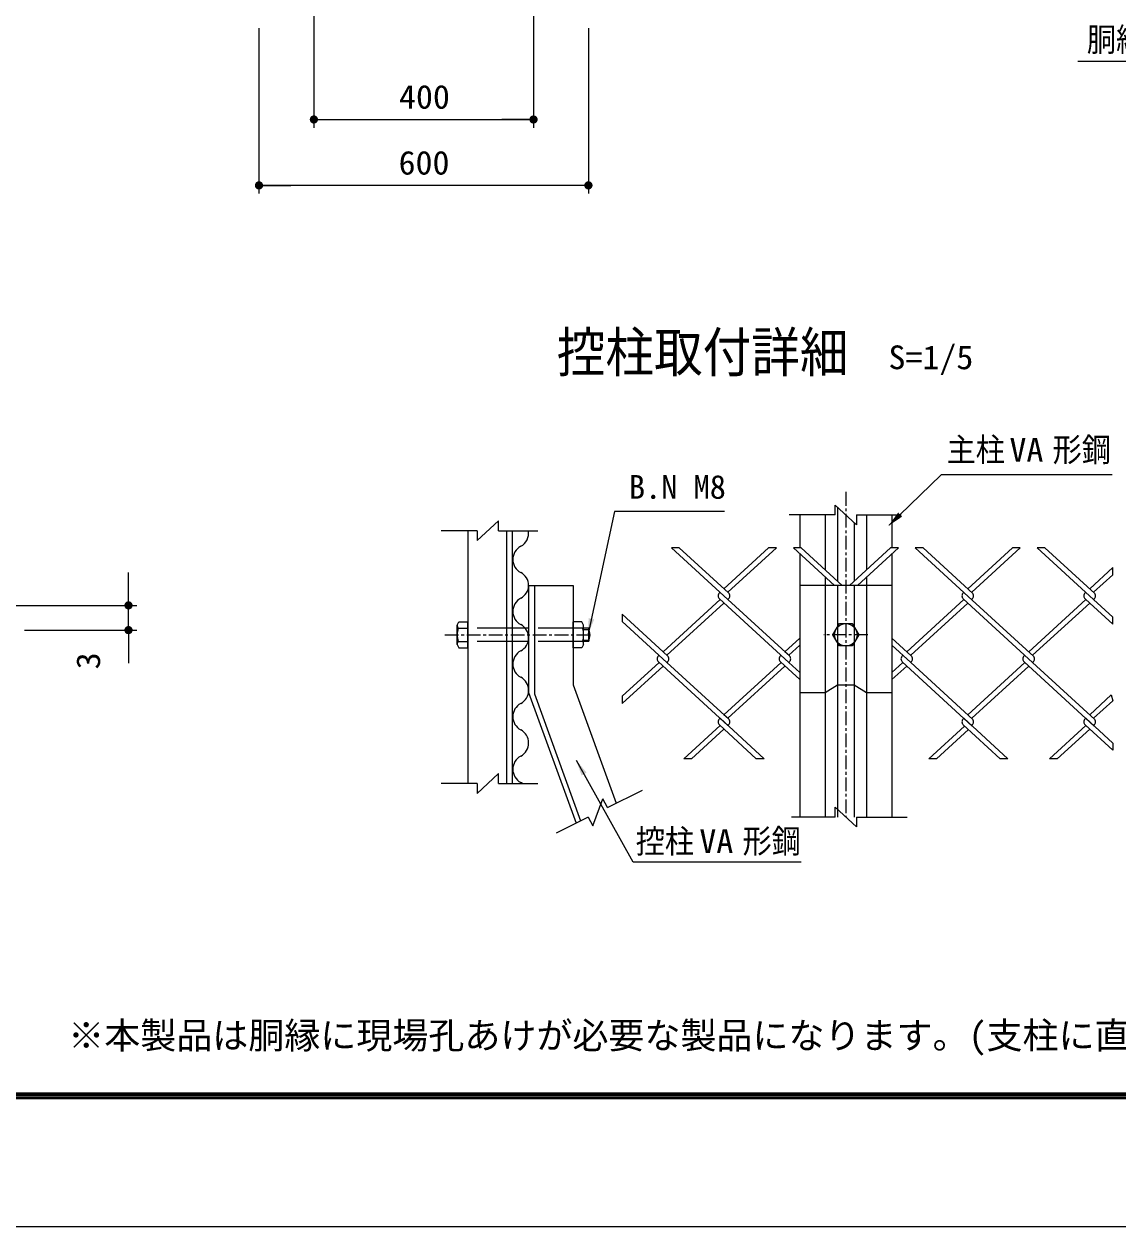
# Model space of a CAD drawing. Units: millimetres, scale not verified, with parts at other scales. Extents: x -4455 to 4455, y -3150 to 3150.
# Drawn here: x -251 to 1742, y -3150 to -959 of the extents above; entities that cross this region are included whole.
import ezdxf
from ezdxf.enums import TextEntityAlignment as Align

# ---------------------------------------------------------------- set-up
doc = ezdxf.new("R2010")
doc.units = ezdxf.units.MM
doc.header["$LTSCALE"] = 20
doc.header["$PDMODE"] = 32
doc.header["$PDSIZE"] = 10
doc.linetypes.add('USER1', pattern=[2, 1.25, -0.25, 0.25, -0.25])
doc.linetypes.add('USER3', pattern=[4.7625, 3.175, -1.5875])
for name, color, linetype, lineweight in [('0-0_6文字', 3, 'Continuous', 18), ('0-3_5寸法', 1, 'Continuous', 18), ('0-4_SUNPOU', 1, 'Continuous', 18), ('0-7_7詳細', 3, 'Continuous', 18), ('0-D_9断面', 1, 'Continuous', 18), ('0-E_D-TTL', 7, 'Continuous', 18)]:
    doc.layers.add(name, color=color, linetype=linetype, lineweight=lineweight)
doc.layers.add('0-5_DEFPOINTS', color=7, linetype='Continuous')
doc.layers.add('0-F_D-TTL-TXT', color=7, linetype='Continuous')
doc.styles.add('ＭＳ ゴシック', font='')
doc.styles.get('ＭＳ ゴシック').set_extended_font_data('MS Gothic')

# ---------------------------------------------------------------- blocks, each defined once
blk = doc.blocks.new('M1')
at = {"layer": '0-4_SUNPOU'}
blk.add_line((-5, 0), (-38.58, 0), dxfattribs=at)
for points in [[(0, 0), (-5, 0), (-4.96, 0.63)], [(0, 0), (-4.96, -0.63), (-5, 0)], [(0, 0), (-4.96, 0.63), (-4.84, 1.24)], [(0, 0), (-4.84, -1.24), (-4.96, -0.63)], [(0, 0), (-4.84, 1.24), (-4.65, 1.84)], [(0, 0), (-4.65, -1.84), (-4.84, -1.24)], [(0, 0), (-4.65, 1.84), (-4.38, 2.41)], [(0, 0), (-4.38, -2.41), (-4.65, -1.84)], [(0, 0), (-4.38, 2.41), (-4.05, 2.94)], [(0, 0), (-4.05, -2.94), (-4.38, -2.41)], [(0, 0), (-4.05, 2.94), (-3.64, 3.42)], [(0, 0), (-3.64, -3.42), (-4.05, -2.94)], [(0, 0), (-3.64, 3.42), (-3.19, 3.85)], [(0, 0), (-3.19, -3.85), (-3.64, -3.42)], [(0, 0), (-3.19, 3.85), (-2.68, 4.22)], [(0, 0), (-2.68, -4.22), (-3.19, -3.85)], [(0, 0), (-2.68, 4.22), (-2.13, 4.52)], [(0, 0), (-2.13, -4.52), (-2.68, -4.22)], [(0, 0), (-2.13, 4.52), (-1.55, 4.76)], [(0, 0), (-1.55, -4.76), (-2.13, -4.52)], [(0, 0), (-1.55, 4.76), (-0.94, 4.91)], [(0, 0), (-0.94, -4.91), (-1.55, -4.76)], [(0, 0), (-0.94, 4.91), (-0.31, 4.99)], [(0, 0), (-0.31, -4.99), (-0.94, -4.91)], [(0, 0), (-0.31, 4.99), (0.31, 4.99)], [(0, 0), (0.31, -4.99), (-0.31, -4.99)], [(0, 0), (0.31, 4.99), (0.94, 4.91)], [(0, 0), (0.94, 4.91), (1.55, 4.76)], [(0, 0), (1.55, 4.76), (2.13, 4.52)], [(0, 0), (2.13, 4.52), (2.68, 4.22)], [(0, 0), (2.68, 4.22), (3.19, 3.85)], [(0, 0), (3.19, 3.85), (3.64, 3.42)], [(0, 0), (3.64, 3.42), (4.05, 2.94)], [(0, 0), (4.05, 2.94), (4.38, 2.41)], [(0, 0), (4.38, 2.41), (4.65, 1.84)], [(0, 0), (4.65, 1.84), (4.84, 1.24)], [(0, 0), (4.84, 1.24), (4.96, 0.63)], [(0, 0), (4.96, 0.63), (5, 0)], [(0, 0), (0.94, -4.91), (0.31, -4.99)], [(0, 0), (1.55, -4.76), (0.94, -4.91)], [(0, 0), (2.13, -4.52), (1.55, -4.76)], [(0, 0), (2.68, -4.22), (2.13, -4.52)], [(0, 0), (3.19, -3.85), (2.68, -4.22)], [(0, 0), (3.64, -3.42), (3.19, -3.85)], [(0, 0), (4.05, -2.94), (3.64, -3.42)], [(0, 0), (4.38, -2.41), (4.05, -2.94)], [(0, 0), (4.65, -1.84), (4.38, -2.41)], [(0, 0), (4.84, -1.24), (4.65, -1.84)], [(0, 0), (4.96, -0.63), (4.84, -1.24)], [(0, 0), (5, 0), (4.96, -0.63)]]:
    blk.add_solid(points, dxfattribs=at)

msp = doc.modelspace()

# ---------------------------------------------------------------- linework, layer by layer
at = {"layer": '0-3_5寸法'}
for p, q in [((677.18, -586.56), (677.18, -1148.07)), ((277.18, -666.56), (277.18, -1148.07)), ((177.18, -966.56), (177.18, -1268.07)), ((777.18, -966.56), (777.18, -1268.07)), ((277.18, -1133.07), (677.18, -1133.07)), ((777.18, -1253.07), (177.18, -1253.07))]:
    msp.add_line(p, q, dxfattribs=at)
at = {"layer": '0-5_DEFPOINTS'}
for p in [(677.18, -1133.07), (177.18, -1253.07), (-60.49, -2018.12)]:
    msp.add_point(p, dxfattribs=at)
at = {"layer": '0-7_7詳細', "color": 1, "linetype": 'USER1'}
for p, q in [((1246.06, -1811.48), (1246.06, -2403.7)), ((515.67, -2071.59), (781.1, -2071.59)), ((1286.36, -2071.59), (1205.71, -2071.59))]:
    msp.add_line(p, q, dxfattribs=at)
at = {"layer": '0-7_7詳細', "color": 4}
for p, q in [((1265.45, -1871.39), (1226.68, -1835.39)), ((1226.68, -1853.39), (1226.68, -1835.39)), ((1226.68, -1853.39), (1142.67, -1853.39)), ((1265.45, -1853.39), (1346.79, -1853.39)), ((1265.45, -1853.39), (1265.45, -1871.39)), ((574.53, -1882.08), (509.26, -1882.08)), ((574.53, -1900.08), (613.31, -1864.08)), ((613.31, -1882.08), (613.31, -1864.08)), ((613.31, -1882.08), (684.87, -1882.08)), ((574.53, -2342.58), (509.26, -2342.58)), ((613.31, -2342.58), (613.31, -2324.58)), ((613.31, -2342.58), (684.87, -2342.58)), ((811.65, -2386.36), (875.66, -2354.37)), ((785.01, -2419.79), (803.6, -2370.26)), ((811.65, -2386.36), (803.6, -2370.26)), ((1226.68, -2403.7), (1226.68, -2385.7)), ((1265.45, -2421.7), (1226.68, -2385.7)), ((776.97, -2403.69), (718.58, -2432.87)), ((776.97, -2403.69), (785.01, -2419.79)), ((1226.68, -2403.7), (1147.08, -2403.7)), ((1265.45, -2403.7), (1357.61, -2403.7)), ((1265.45, -2403.7), (1265.45, -2421.7))]:
    msp.add_line(p, q, dxfattribs=at)
at = {"layer": '0-7_7詳細', "color": 7}
for p, q in [((1231.06, -1839.46), (1231.06, -1974.04)), ((1162.06, -1853.39), (1162.06, -1913.23)), ((1208.56, -1853.39), (1208.56, -1953.42)), ((1283.56, -1853.39), (1283.56, -1953.42)), ((1330.06, -1853.39), (1330.06, -1913.23)), ((557.29, -1882.08), (557.29, -2342.58)), ((574.53, -1882.08), (574.53, -1900.08)), ((627.79, -1882.08), (627.79, -2342.58)), ((638.29, -1882.08), (638.29, -2342.58)), ((1261.06, -1867.32), (1261.06, -1974.04)), ((1162.06, -1923.84), (1162.06, -2403.7)), ((1330.06, -1923.84), (1330.06, -2403.7)), ((1208.56, -1966.45), (1208.56, -2403.7)), ((1283.56, -1966.45), (1283.56, -2403.7)), ((668.29, -1981.59), (749.29, -1981.59)), ((668.29, -1981.59), (668.29, -2176.59)), ((678.79, -1981.59), (678.79, -2179.39)), ((749.29, -1981.59), (749.29, -2162.91)), ((1330.06, -1981.59), (1162.06, -1981.59)), ((1231.06, -1981.59), (1231.06, -2403.7)), ((1261.06, -1981.59), (1261.06, -2403.7)), ((538.09, -2053.83), (541.42, -2048.07)), ((538.09, -2089.35), (538.09, -2053.83)), ((541.42, -2048.07), (557.29, -2048.07)), ((557.29, -2095.11), (557.29, -2048.07)), ((765.17, -2048.07), (749.29, -2048.07)), ((749.29, -2095.11), (749.29, -2048.07)), ((768.49, -2053.83), (765.17, -2048.07)), ((768.49, -2089.35), (768.49, -2053.83)), ((540.15, -2059.59), (557.29, -2059.59)), ((668.29, -2059.59), (638.29, -2059.59)), ((766.44, -2059.59), (749.29, -2059.59)), ((777.78, -2059.59), (768.49, -2059.59)), ((777.78, -2083.59), (777.78, -2059.59)), ((538.09, -2089.35), (541.42, -2095.11)), ((540.15, -2083.59), (557.29, -2083.59)), ((541.42, -2095.11), (557.29, -2095.11)), ((668.29, -2083.59), (638.29, -2083.59)), ((766.44, -2083.59), (749.29, -2083.59)), ((765.17, -2095.11), (749.29, -2095.11)), ((768.49, -2089.35), (765.17, -2095.11)), ((777.78, -2083.59), (768.49, -2083.59)), ((749.29, -2162.91), (827.64, -2378.37)), ((1208.56, -2176.59), (1231.06, -2162.91)), ((1231.06, -2162.91), (1261.06, -2162.91)), ((1261.06, -2162.91), (1283.56, -2176.59)), ((668.29, -2176.59), (754.89, -2414.73)), ((678.79, -2179.39), (762.91, -2410.72)), ((1162.06, -2176.59), (1208.56, -2176.59)), ((1283.56, -2176.59), (1330.06, -2176.59))]:
    msp.add_line(p, q, dxfattribs=at)
at = {"layer": '0-7_7詳細'}
for p, q in [((1031.14, -2007.32), (928.46, -1913.23)), ((942.67, -1913.23), (928.46, -1913.23)), ((1032.21, -1995.28), (942.67, -1913.23)), ((1105.4, -1913.23), (1024.03, -1987.79)), ((1119.61, -1913.23), (1031.14, -1994.3)), ((1119.61, -1913.23), (1105.4, -1913.23)), ((1225.1, -1981.59), (1150.49, -1913.23)), ((1164.7, -1913.23), (1150.49, -1913.23)), ((1239.3, -1981.59), (1164.7, -1913.23)), ((1327.43, -1913.23), (1252.82, -1981.59)), ((1341.64, -1913.23), (1267.03, -1981.59)), ((1341.64, -1913.23), (1327.43, -1913.23)), ((1476.27, -2008.3), (1372.51, -1913.23)), ((1386.72, -1913.23), (1372.51, -1913.23)), ((1477.34, -1996.26), (1386.72, -1913.23)), ((1549.46, -1913.23), (1468.09, -1987.79)), ((1563.67, -1913.23), (1475.2, -1994.3)), ((1563.67, -1913.23), (1549.46, -1913.23)), ((1697.22, -2007.32), (1594.54, -1913.23)), ((1608.75, -1913.23), (1594.54, -1913.23)), ((1699.36, -1996.26), (1608.75, -1913.23)), ((1732.15, -1949.27), (1690.12, -1987.79)), ((1732.15, -1962.29), (1732.15, -1949.27)), ((1732.15, -1962.29), (1697.22, -1994.3)), ((1016.93, -2007.32), (913.02, -2102.53)), ((1024.03, -2013.83), (920.13, -2109.04)), ((1016.93, -1994.3), (1015.86, -1995.28)), ((1016.93, -1994.3), (1015.86, -1995.28)), ((1016.93, -1994.3), (1015.86, -1995.28)), ((1016.93, -1994.3), (1015.86, -1995.28)), ((1142.15, -2122.06), (1015.86, -2006.34)), ((1032.21, -2006.34), (1031.14, -2007.32)), ((1143.22, -2110.02), (1031.14, -2007.32)), ((1460.99, -2007.32), (1357.08, -2102.53)), ((1468.09, -2013.83), (1364.18, -2109.04)), ((1586.21, -2122.06), (1459.91, -2006.34)), ((1460.99, -1994.3), (1459.92, -1995.28)), ((1460.99, -1994.3), (1459.92, -1995.28)), ((1476.27, -2006.34), (1475.2, -2007.32)), ((1588.35, -2111.01), (1476.27, -2008.3)), ((1683.01, -2007.32), (1579.1, -2102.53)), ((1690.12, -2013.83), (1586.21, -2109.04)), ((1690.12, -2013.83), (1681.94, -2006.34)), ((1732.15, -2052.34), (1690.12, -2013.83)), ((1698.66, -2006), (1697.22, -2007.32)), ((1698.66, -2006), (1697.22, -2007.32)), ((1698.29, -2006.34), (1697.22, -2007.32)), ((1698.29, -2006.34), (1697.22, -2007.32)), ((1732.15, -2039.32), (1697.22, -2007.32)), ((921.2, -2110.02), (838.6, -2034.34)), ((838.6, -2034.34), (838.6, -2047.36)), ((920.13, -2122.06), (838.6, -2047.36)), ((1732.15, -2052.34), (1732.15, -2039.32)), ((1162.06, -2077.78), (1135.05, -2102.53)), ((1365.25, -2110.02), (1330.06, -2077.78)), ((921.2, -2110.02), (913.02, -2102.53)), ((1143.22, -2110.02), (1135.05, -2102.53)), ((1162.06, -2090.8), (1142.15, -2109.04)), ((1364.18, -2122.06), (1330.06, -2090.8)), ((905.92, -2122.06), (838.6, -2183.74)), ((905.92, -2109.04), (904.84, -2110.02)), ((905.92, -2109.04), (904.84, -2110.02)), ((1031.14, -2236.81), (904.84, -2121.08)), ((920.13, -2122.06), (921.56, -2120.75)), ((921.2, -2121.08), (920.13, -2122.06)), ((1032.21, -2224.77), (920.13, -2122.06)), ((1127.94, -2122.06), (1024.03, -2217.28)), ((1127.94, -2109.04), (1126.87, -2110.02)), ((1127.94, -2109.04), (1126.87, -2110.02)), ((1162.06, -2153.33), (1126.87, -2121.08)), ((1143.22, -2121.08), (1142.15, -2122.06)), ((1162.06, -2140.31), (1142.15, -2122.06)), ((1349.97, -2122.06), (1330.06, -2140.31)), ((1349.97, -2109.04), (1348.9, -2110.02)), ((1349.97, -2109.04), (1348.9, -2110.02)), ((1476.27, -2237.79), (1348.9, -2121.08)), ((1365.25, -2121.08), (1364.18, -2122.06)), ((1477.34, -2225.75), (1364.18, -2122.06)), ((1572, -2122.06), (1468.09, -2217.28)), ((1572, -2109.04), (1570.93, -2110.02)), ((1572, -2109.04), (1570.93, -2110.02)), ((1698.29, -2237.79), (1570.93, -2121.08)), ((1579.1, -2128.57), (1570.93, -2121.08)), ((1587.65, -2120.75), (1586.21, -2122.06)), ((1587.28, -2121.08), (1586.21, -2122.06)), ((1587.28, -2121.08), (1586.21, -2122.06)), ((1699.36, -2225.75), (1586.21, -2122.06)), ((913.02, -2128.57), (838.6, -2196.77)), ((1135.05, -2128.57), (1031.14, -2223.79)), ((1357.08, -2128.57), (1330.06, -2153.33)), ((1579.1, -2128.57), (1475.2, -2223.79)), ((838.6, -2183.74), (838.6, -2196.77)), ((1729.4, -2181.28), (1690.12, -2217.28)), ((1729.4, -2181.28), (1732.15, -2191.79)), ((1732.15, -2191.79), (1697.22, -2223.79)), ((1016.93, -2223.79), (1015.86, -2224.77)), ((1016.93, -2223.79), (1015.86, -2224.77)), ((1097.16, -2297.31), (1016.93, -2223.79)), ((1032.21, -2224.77), (1024.03, -2217.28)), ((1460.99, -2223.79), (1459.92, -2224.77)), ((1460.99, -2223.79), (1459.92, -2224.77)), ((1541.22, -2297.31), (1460.99, -2223.79)), ((1683.01, -2223.79), (1681.94, -2224.77)), ((1683.01, -2223.79), (1681.94, -2224.77)), ((1732.33, -2268.98), (1683.01, -2223.79)), ((1016.93, -2236.81), (950.91, -2297.31)), ((1082.95, -2297.31), (1015.86, -2235.83)), ((1032.21, -2235.83), (1031.14, -2236.81)), ((1462.06, -2237.79), (1397.1, -2297.31)), ((1469.16, -2244.3), (1411.31, -2297.31)), ((1468.09, -2243.32), (1459.91, -2235.83)), ((1527.01, -2297.31), (1459.92, -2235.83)), ((1476.27, -2235.83), (1475.2, -2236.81)), ((1476.27, -2235.83), (1475.2, -2236.81)), ((1683.01, -2236.81), (1616.99, -2297.31)), ((1690.12, -2243.32), (1631.2, -2297.31)), ((1690.12, -2243.32), (1681.94, -2235.83)), ((1732.1, -2281.79), (1681.94, -2235.83)), ((1698.29, -2235.83), (1697.22, -2236.81)), ((1698.29, -2235.83), (1697.22, -2236.81)), ((1732.33, -2268.98), (1732.1, -2281.79)), ((1097.16, -2297.31), (1082.95, -2297.31)), ((1411.31, -2297.31), (1397.1, -2297.31)), ((1541.22, -2297.31), (1527.01, -2297.31)), ((1631.2, -2297.31), (1616.99, -2297.31))]:
    msp.add_line(p, q, dxfattribs=at)
at = {"layer": '0-7_7詳細', "linetype": 'USER3'}
for p, q in [((638.29, -2059.59), (557.29, -2059.59)), ((749.29, -2059.59), (668.29, -2059.59)), ((638.29, -2083.59), (557.29, -2083.59)), ((749.29, -2083.59), (668.29, -2083.59))]:
    msp.add_line(p, q, dxfattribs=at)
at = {"layer": '0-7_7詳細', "color": 1}
for p, q in [((768.49, -2061.99), (778.99, -2061.99)), ((768.49, -2081.19), (778.99, -2081.19))]:
    msp.add_line(p, q, dxfattribs=at)
at = {"layer": '0-7_7詳細', "color": 7}
for points in [[(1668.59, -1026.65), (1801.96, -1026.65), (1845.77, -1156.07)], [(1731.29, -1780.39), (1419.44, -1780.39), (1324.85, -1872.12)], [(1024.96, -1847.03), (824.68, -1847.03), (776.74, -2069.64)], [(1164.73, -2485.88), (858.63, -2485.88), (755.55, -2300.83)]]:
    msp.add_lwpolyline(points, dxfattribs=at)
at = {"layer": '0-7_7詳細'}
msp.add_lwpolyline([(1222.54, -2071.59), (1234.3, -2051.23), (1257.82, -2051.23), (1269.58, -2071.59), (1257.82, -2091.96), (1234.3, -2091.96)], close=True, dxfattribs=at)
msp.add_lwpolyline([(1024.03, -2243.32), (965.12, -2297.31), (950.91, -2297.31)], dxfattribs=at)
at = {"layer": '0-7_7詳細', "color": 4}
msp.add_lwpolyline([(574.53, -2342.58), (574.53, -2360.58), (613.31, -2324.58)], dxfattribs=at)
at = {"layer": '0-7_7詳細'}
msp.add_circle((1246.06, -2071.59), 20.4, dxfattribs=at)
for centre, radius, start, end in [((641.06, -1886.52), 27.16, 298.07249, 9.41628), ((666.62, -1934.45), 27.16, 118.07249, 241.92751), ((642.08, -1981.77), 26.15, 296.73658, 63.26342), ((666.62, -2029.08), 27.16, 118.07249, 241.92751), ((1020.93, -2000.81), 7.5, 132.5, 227.5), ((1027.14, -2000.81), 7.5, 312.5, 47.5), ((1464.98, -2000.81), 7.5, 132.5, 227.5), ((1471.2, -2000.81), 7.5, 312.5, 47.5), ((1687.01, -2000.81), 7.5, 132.5, 227.5), ((1693.23, -2000.81), 7.5, 312.5, 47.5), ((641.06, -2077.01), 27.16, 298.07249, 61.92751), ((666.62, -2124.93), 27.16, 118.07249, 241.92751), ((909.91, -2115.55), 7.5, 132.5, 227.5), ((916.13, -2115.55), 7.5, 312.5, 47.5), ((1131.94, -2115.55), 7.5, 132.5, 227.5), ((1138.16, -2115.55), 7.5, 312.5, 47.5), ((1353.97, -2115.55), 7.5, 132.5, 227.5), ((1360.18, -2115.55), 7.5, 312.5, 47.5), ((1576, -2115.55), 7.5, 132.5, 227.5), ((1582.21, -2115.55), 7.5, 312.5, 47.5), ((641.06, -2172.86), 27.16, 298.07249, 61.92751), ((666.62, -2220.78), 27.16, 118.07249, 241.92751), ((1020.93, -2230.3), 7.5, 132.5, 227.5), ((1027.14, -2230.3), 7.5, 312.5, 47.5), ((1464.98, -2230.3), 7.5, 132.5, 227.5), ((1471.2, -2230.3), 7.5, 312.5, 47.5), ((1687.01, -2230.3), 7.5, 132.5, 227.5), ((1693.23, -2230.3), 7.5, 312.5, 47.5), ((641.06, -2268.71), 27.16, 298.07249, 61.92751), ((666.62, -2316.64), 27.16, 118.07249, 241.92751)]:
    msp.add_arc(centre, radius, start, end, dxfattribs=at)
at = {"layer": '0-7_7詳細', "color": 7}
for centre, radius, start, end in [((547.18, -2053.83), 9.09, 180, 219.3382), ((759.41, -2053.83), 9.09, 320.6618, 0), ((574.09, -2071.59), 36, 160.52878, 199.47122), ((732.49, -2071.59), 36, 340.52878, 19.47122), ((743.84, -2071.59), 36, 340.52878, 19.47122), ((547.18, -2089.35), 9.09, 140.6618, 180), ((759.41, -2089.35), 9.09, 0, 39.3382), ((641.06, -2364.56), 27.16, 54.0365, 61.92751)]:
    msp.add_arc(centre, radius, start, end, dxfattribs=at)
for points in [[(1323.41, -1873.51), (1341.32, -1848.88), (1348.58, -1856.36)], [(776.32, -2071.59), (777.54, -2041.17), (787.73, -2043.36)], [(754.57, -2299.08), (773.72, -2322.76), (764.62, -2327.83)]]:
    msp.add_solid(points, dxfattribs=at)
at = {"layer": '0-D_9断面'}
for p, q in [((-60.49, -1988.12), (-60.49, -1958.12)), ((-279.61, -2018.12), (-45.49, -2018.12)), ((-60.49, -2063.12), (-60.49, -2018.12)), ((-249.61, -2063.12), (-45.49, -2063.12)), ((-60.49, -2093.12), (-60.49, -2123.12))]:
    msp.add_line(p, q, dxfattribs=at)
at = {"layer": '0-E_D-TTL', "color": 2}
msp.add_lwpolyline([(-4454.83, 3150.21), (4454.86, 3150.21), (4454.86, -3150.21), (-4454.83, -3150.21)], close=True, dxfattribs=at)
at = {"layer": '0-E_D-TTL'}
for points in [[(-4168.45, 2916.86), (4168.48, 2916.86), (4168.48, -2916.87), (-4168.45, -2916.87)], [(-4165.8, 2914.21), (4165.83, 2914.21), (4165.83, -2914.21), (-4165.8, -2914.21)], [(-4163.15, 2911.56), (4163.18, 2911.56), (4163.18, -2911.56), (-4163.15, -2911.56)], [(-4160.49, 2908.91), (4160.53, 2908.91), (4160.53, -2908.91), (-4160.49, -2908.91)], [(-4157.84, 2906.26), (4157.87, 2906.26), (4157.87, -2906.26), (-4157.84, -2906.26)]]:
    msp.add_lwpolyline(points, close=True, dxfattribs=at)

# ---------------------------------------------------------------- block references
at = {"layer": '0-3_5寸法', "xscale": 1.5, "yscale": 1.5, "rotation": 180}
for p in [(277.18, -1133.07), (177.18, -1253.07)]:
    msp.add_blockref('M1', p, dxfattribs=at)
at = {"layer": '0-3_5寸法', "xscale": 1.5, "yscale": 1.5}
for p in [(677.18, -1133.07), (777.18, -1253.07)]:
    msp.add_blockref('M1', p, dxfattribs=at)
at = {"layer": '0-D_9断面', "xscale": 1.5, "yscale": 1.5}
for p, rotation in [((-60.49, -2018.12), 270), ((-60.49, -2063.12), 90)]:
    msp.add_blockref('M1', p, dxfattribs=dict(at, rotation=rotation))

# ---------------------------------------------------------------- texts
at = {"layer": '0-0_6文字', "style": 'ＭＳ ゴシック'}
for s, width, p in [('主柱', 0.9, (1429.42, -1769.15)), ('形鋼', 0.9, (1622.64, -1769.15)), ('VA', 1.05, (1544.02, -1769.31)), ('VA', 1.05, (979.22, -2482.22)), ('形鋼', 0.9, (1057.84, -2482.06))]:
    msp.add_text(s, height=43.26, dxfattribs=dict(at, width=width)).set_placement(p, align=Align.BOTTOM_LEFT)
at = {"layer": '0-3_5寸法', "color": 3, "style": 'ＭＳ ゴシック', "width": 1.05}
for s, p in [('400', (432.18, -1126.4)), ('600', (431.43, -1246.4))]:
    msp.add_text(s, height=43.26, dxfattribs=at).set_placement(p, align=Align.BOTTOM_LEFT)
at = {"layer": '0-7_7詳細', "style": 'ＭＳ ゴシック'}
for s, width, p in [('胴縁', 0.9, (1685.08, -1021.96)), ('S=1/5', 1.05, (1323.69, -1600.88)), ('控柱', 0.9, (863.37, -2482.32))]:
    msp.add_text(s, height=43.26, dxfattribs=dict(at, width=width)).set_placement(p, align=Align.BOTTOM_LEFT)
at = {"layer": '0-7_7詳細', "color": 7, "style": 'ＭＳ ゴシック', "width": 0.9}
msp.add_text('控柱取付詳細', height=72.14, dxfattribs=at).set_placement((719.6, -1614.55), align=Align.BOTTOM_LEFT)
at = {"layer": '0-7_7詳細', "style": 'ＭＳ ゴシック'}
msp.add_text('B.N M8', height=43.26, dxfattribs=at).set_placement((851.01, -1836.87), align=Align.BOTTOM_LEFT)
at = {"layer": '0-D_9断面', "color": 3, "style": 'ＭＳ ゴシック', "width": 1.05}
msp.add_text('3', height=43.26, rotation=90, dxfattribs=at).set_placement((-99.28, -2134.53), align=Align.BOTTOM_LEFT)
at = {"layer": '0-F_D-TTL-TXT', "style": 'ＭＳ ゴシック'}
msp.add_text('※本製品は胴縁に現場孔あけが必要な製品になります。(支柱に直止め部のみ)', height=48.09, dxfattribs=at).set_placement((-170.29, -2839.86), align=Align.BOTTOM_LEFT)

doc.saveas('drawing.dxf')
